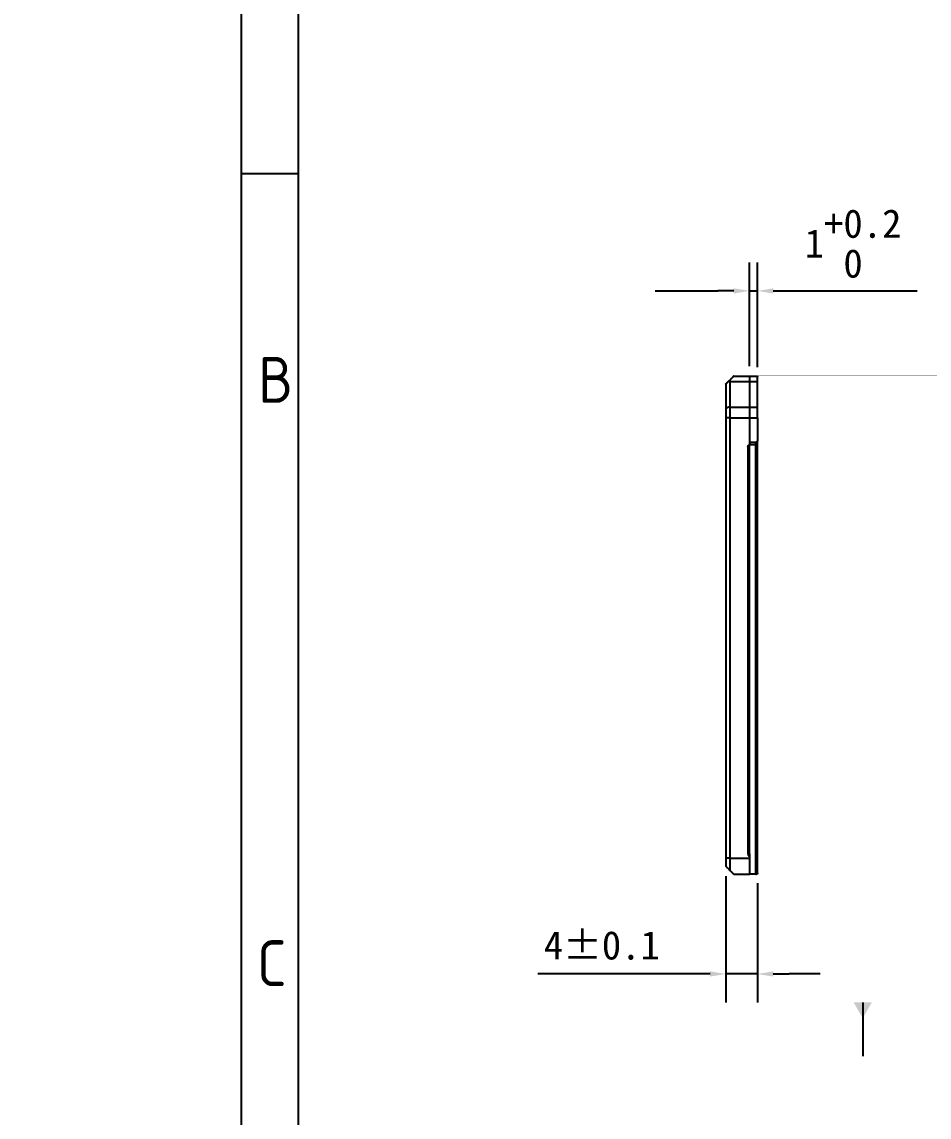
# Model space of a CAD drawing. Header units: millimetres. Extents: x -2825 to 0, y 0 to 11235.
# Drawn here: x -899.4 to -784.6, y 5005.5 to 5144 of the extents above; entities that cross this region are included whole.
import ezdxf
from ezdxf.enums import TextEntityAlignment as Align

# ---------------------------------------------------------------- set-up
doc = ezdxf.new("R2010")
doc.units = ezdxf.units.MM
doc.styles.add('ISO Proportional', font='isocp.shx')
doc.dimstyles.new('\\M+3BBE7\\M+3BABB Standard', dxfattribs={"dimscale": 20, "dimtxt": 0.18, "dimasz": 0.1, "dimexe": 0.18, "dimexo": 0.0625, "dimgap": 0.09, "dimtad": 1, "dimdec": 1, "dimzin": 0, "dimdsep": 46, "dimtxsty": 'Standard', "dimcen": 0, "dimadec": 0, "dimazin": 0, "dimtfac": 1, "dimtdec": 1, "dimtmove": 0, "dimatfit": 2, "dimfxl": 0, "dimtolj": 1, "dimtzin": 0, "dimarcsym": 0})
doc.dimstyles.get("Standard").update_dxf_attribs({"dimscale": 20, "dimtxt": 0.18, "dimasz": 0.1, "dimexe": 0.18, "dimexo": 0.0625, "dimgap": 0.09, "dimtad": 1, "dimdec": 4, "dimzin": 0, "dimdsep": 46, "dimtxsty": 'Standard', "dimcen": 0, "dimadec": 0, "dimazin": 0, "dimtfac": 1, "dimtdec": 4, "dimtmove": 0, "dimatfit": 2, "dimfxl": 0, "dimtolj": 1, "dimtzin": 0, "dimarcsym": 0})

# ---------------------------------------------------------------- blocks, each defined once
blk = doc.blocks.new('*D8')
at = {"color": 0, "lineweight": -2}
for p, q in [((-884.83, 11228.93), (-872.23, 11228.93)), ((-844.06, 11208.64), (-872.23, 11228.93)), ((-839.52, 11205.37), (-842.44, 11207.47)), ((0, 0), (0, 0))]:
    blk.add_line(p, q, dxfattribs=at)
at = {"color": 0}
for points in [[(-842.25, 11207.74), (-842.64, 11207.2), (-844.06, 11208.64)], [(-839.71, 11205.1), (-839.32, 11205.64), (-837.9, 11204.2)]]:
    blk.add_solid(points, dxfattribs=at)
at = {"layer": 'Defpoints', "color": 0}
for p in [(-844.06, 11208.64), (-837.9, 11204.2)]:
    blk.add_point(p, dxfattribs=at)
at = {"color": 0, "insert": (-879.43, 11232.53), "char_height": 3.6, "attachment_point": 5}
blk.add_mtext('\\A1;∅7.6', dxfattribs=at)
blk = doc.blocks.new('*D9')
at = {"color": 0, "lineweight": -2}
for p, q in [((-2824.77, 11144.5), (-2812.17, 11144.5)), ((-2784, 11124.21), (-2812.17, 11144.5)), ((-2779.46, 11120.94), (-2782.38, 11123.04)), ((0, 0), (0, 0))]:
    blk.add_line(p, q, dxfattribs=at)
at = {"color": 0}
for points in [[(-2782.18, 11123.31), (-2782.57, 11122.77), (-2784, 11124.21)], [(-2779.65, 11120.67), (-2779.26, 11121.21), (-2777.83, 11119.77)]]:
    blk.add_solid(points, dxfattribs=at)
at = {"layer": 'Defpoints', "color": 0}
for p in [(-2784, 11124.21), (-2777.83, 11119.77)]:
    blk.add_point(p, dxfattribs=at)
at = {"color": 0, "insert": (-2819.37, 11148.1), "char_height": 3.6, "attachment_point": 5}
blk.add_mtext('\\A1;∅7.6', dxfattribs=at)
blk = doc.blocks.new('*D10')
at = {"color": 0, "lineweight": -2}
for p, q in [((-1174.23, 11152.07), (-1161.63, 11152.07)), ((-1133.46, 11131.78), (-1161.63, 11152.07)), ((-1128.92, 11128.51), (-1131.84, 11130.61)), ((0, 0), (0, 0))]:
    blk.add_line(p, q, dxfattribs=at)
at = {"color": 0}
for points in [[(-1131.64, 11130.88), (-1132.03, 11130.34), (-1133.46, 11131.78)], [(-1129.11, 11128.23), (-1128.72, 11128.78), (-1127.29, 11127.34)]]:
    blk.add_solid(points, dxfattribs=at)
at = {"layer": 'Defpoints', "color": 0}
for p in [(-1133.46, 11131.78), (-1127.29, 11127.34)]:
    blk.add_point(p, dxfattribs=at)
at = {"color": 0, "insert": (-1168.83, 11155.67), "char_height": 3.6, "attachment_point": 5}
blk.add_mtext('\\A1;∅7.6', dxfattribs=at)
blk = doc.blocks.new('*D12')
at = {"color": 0, "lineweight": -2}
for p, q in [((-810.31, 5035.94), (-810.31, 5019.96)), ((-806.31, 5035.04), (-806.31, 5019.96)), ((-812.31, 5023.56), (-834.11, 5023.56)), ((-806.31, 5023.56), (-810.31, 5023.56)), ((-804.31, 5023.56), (-802.31, 5023.56))]:
    blk.add_line(p, q, dxfattribs=at)
at = {"color": 0}
for points in [[(-812.31, 5023.89), (-812.31, 5023.23), (-810.31, 5023.56)], [(-804.31, 5023.89), (-804.31, 5023.23), (-806.31, 5023.56)]]:
    blk.add_solid(points, dxfattribs=at)
at = {"layer": 'Defpoints', "color": 0}
for p in [(-810.31, 5037.19), (-806.31, 5036.29), (-806.31, 5023.56)]:
    blk.add_point(p, dxfattribs=at)
at = {"color": 0, "insert": (-826.01, 5027.16), "char_height": 3.6, "attachment_point": 5}
blk.add_mtext('\\A1;4±0.1', dxfattribs=at)
blk = doc.blocks.new('*D17')
at = {"color": 0, "lineweight": -2}
for p, q in [((-807.31, 5100.44), (-807.31, 5113.57)), ((-806.31, 5100.34), (-806.31, 5113.57)), ((-809.31, 5109.97), (-811.31, 5109.97)), ((-807.31, 5109.97), (-806.31, 5109.97)), ((-804.31, 5109.97), (-786.11, 5109.97))]:
    blk.add_line(p, q, dxfattribs=at)
at = {"color": 0}
for points in [[(-809.31, 5110.3), (-809.31, 5109.64), (-807.31, 5109.97)], [(-804.31, 5110.3), (-804.31, 5109.64), (-806.31, 5109.97)]]:
    blk.add_solid(points, dxfattribs=at)
at = {"layer": 'Defpoints', "color": 0}
for p in [(-806.31, 5109.97), (-807.31, 5099.19), (-806.31, 5099.09)]:
    blk.add_point(p, dxfattribs=at)
at = {"color": 0, "insert": (-794.21, 5115.97), "char_height": 3.6, "attachment_point": 5}
blk.add_mtext('\\A1;1\\S+0.2^  0;', dxfattribs=at)

msp = doc.modelspace()

# ---------------------------------------------------------------- linework, layer by layer
for p, q in [((-871.65, 5211.89), (-871.65, 4921.49)), ((-819.26, 5109.97), (-811.31, 5109.97)), ((-798.38, 5023.56), (-802.31, 5023.56))]:
    msp.add_line(p, q)
at = {"color": 0}
for p, q in [((-864.39, 4928.75), (-864.39, 5204.63)), ((-864.39, 5124.77), (-871.65, 5124.77))]:
    msp.add_line(p, q, dxfattribs=at)
at = {"linetype": 'Continuous'}
for points, degree in [([(-810.01, 5098.49), (-809.97, 5098.53), (-809.92, 5098.58), (-809.88, 5098.62), (-809.85, 5098.65), (-809.81, 5098.69)], 5), ([(-809.81, 5098.69), (-809.81, 5098.64), (-809.81, 5098.58), (-809.81, 5098.52)], 3), ([(-809.31, 5099.19), (-807.31, 5099.19)], 1), ([(-807.31, 5099.19), (-806.41, 5099.19)], 1), ([(-810.31, 5098.19), (-810.31, 5098.19), (-810.31, 5098.19), (-810.31, 5098.19)], 3), ([(-810.31, 5098.19), (-810.31, 5097.1), (-810.31, 5096.01), (-810.31, 5094.93)], 3), ([(-810.31, 5098.19), (-810.31, 5098.19), (-810.31, 5098.19), (-810.31, 5098.19)], 3), ([(-809.81, 5098.52), (-808.98, 5098.52), (-808.14, 5098.52), (-807.31, 5098.52)], 3), ([(-809.81, 5098.52), (-809.81, 5095.26)], 1), ([(-807.31, 5098.52), (-807.31, 5095.26)], 1), ([(-807.31, 5098.52), (-807.31, 5095.26)], 1), ([(-807.31, 5098.52), (-806.98, 5098.52), (-806.64, 5098.52), (-806.31, 5098.52)], 3), ([(-806.31, 5095.26), (-806.31, 5098.52)], 1), ([(-809.81, 5095.26), (-807.31, 5095.26)], 1), ([(-807.31, 5095.26), (-806.31, 5095.26)], 1), ([(-810.31, 5093.93), (-810.31, 5075.35), (-810.31, 5056.77), (-810.31, 5038.19)], 3), ([(-809.81, 5093.93), (-809.81, 5038.19)], 1), ([(-809.81, 5093.93), (-808.98, 5093.93), (-808.14, 5093.93), (-807.31, 5093.93)], 3), ([(-807.31, 5093.93), (-807.31, 5090.79)], 1), ([(-807.31, 5093.93), (-807.31, 5090.79)], 1), ([(-807.31, 5093.93), (-806.98, 5093.93), (-806.64, 5093.93), (-806.31, 5093.93)], 3), ([(-806.31, 5093.93), (-806.31, 5090.99)], 1), ([(-807.31, 5090.79), (-807.31, 5090.54)], 1), ([(-806.51, 5090.79), (-807.31, 5090.79)], 1), ([(-806.51, 5090.49), (-807.31, 5090.49)], 1), ([(-806.31, 5090.99), (-806.51, 5090.79)], 1), ([(-806.51, 5036.19), (-806.51, 5090.49)], 1), ([(-806.51, 5090.49), (-806.44, 5090.49), (-806.38, 5090.49), (-806.31, 5090.49)], 3), ([(-806.31, 5036.29), (-806.31, 5090.49)], 1), ([(-807.51, 5090.24), (-807.51, 5038.74)], 1), ([(-807.51, 5090.24), (-807.31, 5090.24)], 1), ([(-807.31, 5038.74), (-807.31, 5090.24)], 1), ([(-807.31, 5038.82), (-807.31, 5090.16)], 1), ([(-809.81, 5038.19), (-807.31, 5038.19)], 1), ([(-807.31, 5038.74), (-807.51, 5038.74)], 1), ([(-807.31, 5038.44), (-807.31, 5038.19)], 1), ([(-809.31, 5036.19), (-809.31, 5036.19), (-809.42, 5036.29), (-809.6, 5036.48), (-809.81, 5036.69)], 4), ([(-809.31, 5036.19), (-808.64, 5036.19), (-807.98, 5036.19), (-807.31, 5036.19)], 3), ([(-806.51, 5036.19), (-807.31, 5036.19)], 1), ([(-806.51, 5036.19), (-806.41, 5036.19)], 1)]:
    msp.add_open_spline(points, degree=degree, dxfattribs=at)
for points, degree, knots in [([(-809.31, 5099.19), (-809.31, 5099.19), (-809.31, 5099.19), (-809.31, 5099.19), (-809.32, 5099.18), (-809.32, 5099.18), (-809.33, 5099.17), (-809.35, 5099.15), (-809.39, 5099.11), (-809.45, 5099.05), (-809.52, 5098.98), (-809.6, 5098.9), (-809.66, 5098.84), (-809.71, 5098.79), (-809.76, 5098.74), (-809.79, 5098.71), (-809.81, 5098.69)], 3, [0, 0, 0, 0, 0.031246, 0.062492, 0.093741, 0.124992, 0.187489, 0.249992, 0.374932, 0.499863, 0.624813, 0.749822, 0.812371, 0.874929, 0.937481, 1, 1, 1, 1]), ([(-807.31, 5099.19), (-807.31, 5099.19), (-807.31, 5099.17), (-807.31, 5099.12), (-807.31, 5099.07), (-807.31, 5098.96), (-807.31, 5098.89), (-807.31, 5098.72), (-807.31, 5098.62), (-807.31, 5098.52)], 3, [0, 0, 0, 0, 0.25, 0.25, 0.5, 0.5, 0.75, 0.75, 1, 1, 1, 1]), ([(-806.41, 5099.19), (-806.41, 5099.19), (-806.4, 5099.19), (-806.39, 5099.19), (-806.38, 5099.19), (-806.37, 5099.18), (-806.36, 5099.18), (-806.34, 5099.17), (-806.33, 5099.15), (-806.32, 5099.14), (-806.32, 5099.12), (-806.31, 5099.11), (-806.31, 5099.1), (-806.31, 5099.09), (-806.31, 5099.09)], 3, [0, 0, 0, 0, 0.062471, 0.124908, 0.187332, 0.249769, 0.374729, 0.499801, 0.624938, 0.750039, 0.812557, 0.875048, 0.937521, 1, 1, 1, 1]), ([(-806.31, 5098.52), (-806.31, 5098.65), (-806.31, 5098.77), (-806.31, 5098.96), (-806.31, 5099.03), (-806.31, 5099.09)], 3, [0, 0, 0, 0, 0.5, 0.5, 1, 1, 1, 1]), ([(-810.31, 5098.19), (-810.31, 5098.19), (-810.31, 5098.19), (-810.31, 5098.19), (-810.3, 5098.2), (-810.28, 5098.22), (-810.27, 5098.23), (-810.24, 5098.26), (-810.2, 5098.3), (-810.19, 5098.31), (-810.15, 5098.35), (-810.1, 5098.4), (-810.07, 5098.43), (-810.04, 5098.46), (-810.01, 5098.49)], 5, [0, 0, 0, 0, 0, 0, 0.200678, 0.200678, 0.200678, 0.497261, 0.497261, 0.497261, 0.659516, 0.659516, 0.659516, 1, 1, 1, 1, 1, 1]), ([(-809.81, 5098.52), (-809.85, 5098.52), (-809.88, 5098.52), (-809.95, 5098.51), (-809.98, 5098.5), (-810.01, 5098.49)], 3, [0, 0, 0, 0, 0.5, 0.5, 1, 1, 1, 1]), ([(-809.81, 5095.26), (-809.84, 5095.26), (-809.88, 5095.26), (-809.94, 5095.25), (-809.97, 5095.24), (-810.03, 5095.22), (-810.06, 5095.21), (-810.12, 5095.19), (-810.14, 5095.18), (-810.19, 5095.15), (-810.21, 5095.13), (-810.24, 5095.09), (-810.26, 5095.07), (-810.29, 5095.03), (-810.3, 5095.01), (-810.31, 5094.97), (-810.31, 5094.95), (-810.31, 5094.93)], 3, [0, 0, 0, 0, 0.125, 0.125, 0.25, 0.25, 0.375, 0.375, 0.5, 0.5, 0.625, 0.625, 0.75, 0.75, 0.875, 0.875, 1, 1, 1, 1]), ([(-810.31, 5094.93), (-810.31, 5094.86), (-810.31, 5094.78), (-810.31, 5094.63), (-810.31, 5094.55), (-810.31, 5094.38), (-810.31, 5094.29), (-810.31, 5094.11), (-810.31, 5094.02), (-810.31, 5093.93)], 3, [0, 0, 0, 0, 0.25, 0.25, 0.5, 0.5, 0.75, 0.75, 1, 1, 1, 1]), ([(-809.81, 5095.26), (-809.81, 5095.17), (-809.81, 5095.07), (-809.81, 5094.86), (-809.81, 5094.75), (-809.81, 5094.53), (-809.81, 5094.41), (-809.81, 5094.17), (-809.81, 5094.05), (-809.81, 5093.93)], 3, [0, 0, 0, 0, 0.25, 0.25, 0.5, 0.5, 0.75, 0.75, 1, 1, 1, 1]), ([(-807.31, 5095.26), (-807.31, 5095.17), (-807.31, 5095.07), (-807.31, 5094.86), (-807.31, 5094.75), (-807.31, 5094.53), (-807.31, 5094.41), (-807.31, 5094.17), (-807.31, 5094.05), (-807.31, 5093.93)], 3, [0, 0, 0, 0, 0.25, 0.25, 0.5, 0.5, 0.75, 0.75, 1, 1, 1, 1]), ([(-806.31, 5093.93), (-806.31, 5094.05), (-806.31, 5094.17), (-806.31, 5094.41), (-806.31, 5094.53), (-806.31, 5094.75), (-806.31, 5094.86), (-806.31, 5095.07), (-806.31, 5095.17), (-806.31, 5095.26)], 3, [0, 0, 0, 0, 0.25, 0.25, 0.5, 0.5, 0.75, 0.75, 1, 1, 1, 1]), ([(-809.81, 5093.93), (-809.84, 5093.93), (-809.88, 5093.93), (-809.94, 5093.93), (-809.97, 5093.93), (-810.03, 5093.93), (-810.06, 5093.93), (-810.12, 5093.93), (-810.14, 5093.93), (-810.19, 5093.93), (-810.21, 5093.93), (-810.24, 5093.93), (-810.26, 5093.93), (-810.29, 5093.93), (-810.3, 5093.93), (-810.31, 5093.93), (-810.31, 5093.93), (-810.31, 5093.93)], 3, [0, 0, 0, 0, 0.125126, 0.125126, 0.250251, 0.250251, 0.375377, 0.375377, 0.500503, 0.500503, 0.625628, 0.625628, 0.750754, 0.750754, 0.87588, 0.87588, 1, 1, 1, 1]), ([(-807.51, 5090.24), (-807.51, 5090.27), (-807.51, 5090.31), (-807.5, 5090.34), (-807.47, 5090.39), (-807.44, 5090.44), (-807.43, 5090.46), (-807.41, 5090.47), (-807.4, 5090.49)], 5, [0, 0, 0, 0, 0, 0, 0.600049, 0.600049, 0.600049, 1, 1, 1, 1, 1, 1]), ([(-807.4, 5090.49), (-807.38, 5090.5), (-807.37, 5090.51), (-807.36, 5090.52), (-807.34, 5090.53), (-807.32, 5090.54), (-807.32, 5090.54), (-807.31, 5090.54), (-807.31, 5090.54)], 5, [0, 0, 0, 0, 0, 0, 0.800566, 0.800566, 0.800566, 1, 1, 1, 1, 1, 1]), ([(-807.31, 5090.24), (-807.31, 5090.25), (-807.31, 5090.26), (-807.31, 5090.29), (-807.31, 5090.32), (-807.31, 5090.36), (-807.31, 5090.39), (-807.31, 5090.42), (-807.31, 5090.46), (-807.31, 5090.48), (-807.31, 5090.51), (-807.31, 5090.52), (-807.31, 5090.53), (-807.31, 5090.54), (-807.31, 5090.54)], 3, [0, 0, 0, 0, 0.051323, 0.102697, 0.205865, 0.30924, 0.412063, 0.512784, 0.613257, 0.712576, 0.810138, 0.904751, 0.952065, 1, 1, 1, 1]), ([(-806.51, 5090.49), (-806.51, 5090.53), (-806.51, 5090.57), (-806.51, 5090.64), (-806.51, 5090.67), (-806.51, 5090.73), (-806.51, 5090.75), (-806.51, 5090.78), (-806.51, 5090.79), (-806.51, 5090.79)], 3, [0, 0, 0, 0, 0.250276, 0.250276, 0.500553, 0.500553, 0.750829, 0.750829, 1, 1, 1, 1]), ([(-806.31, 5090.49), (-806.31, 5090.52), (-806.31, 5090.55), (-806.31, 5090.62), (-806.31, 5090.65), (-806.31, 5090.71), (-806.31, 5090.74), (-806.31, 5090.79), (-806.31, 5090.82), (-806.31, 5090.87), (-806.31, 5090.89), (-806.31, 5090.92), (-806.31, 5090.94), (-806.31, 5090.96), (-806.31, 5090.97), (-806.31, 5090.99), (-806.31, 5090.99), (-806.31, 5090.99)], 3, [0, 0, 0, 0, 0.125126, 0.125126, 0.250251, 0.250251, 0.375377, 0.375377, 0.500503, 0.500503, 0.625628, 0.625628, 0.750754, 0.750754, 0.87588, 0.87588, 1, 1, 1, 1]), ([(-810.31, 5038.19), (-810.31, 5038.1), (-810.31, 5038.01), (-810.31, 5037.83), (-810.31, 5037.74), (-810.31, 5037.57), (-810.31, 5037.49), (-810.31, 5037.33), (-810.31, 5037.26), (-810.31, 5037.19)], 3, [0, 0, 0, 0, 0.25, 0.25, 0.5, 0.5, 0.75, 0.75, 1, 1, 1, 1]), ([(-809.81, 5038.19), (-809.84, 5038.19), (-809.88, 5038.19), (-809.94, 5038.19), (-809.97, 5038.19), (-810.03, 5038.19), (-810.06, 5038.19), (-810.12, 5038.19), (-810.14, 5038.19), (-810.19, 5038.19), (-810.21, 5038.19), (-810.24, 5038.19), (-810.26, 5038.19), (-810.29, 5038.19), (-810.3, 5038.19), (-810.31, 5038.19), (-810.31, 5038.19), (-810.31, 5038.19)], 3, [0, 0, 0, 0, 0.125126, 0.125126, 0.250251, 0.250251, 0.375377, 0.375377, 0.500503, 0.500503, 0.625628, 0.625628, 0.750754, 0.750754, 0.87588, 0.87588, 1, 1, 1, 1]), ([(-809.81, 5038.19), (-809.81, 5038.05), (-809.81, 5037.91), (-809.81, 5037.63), (-809.81, 5037.5), (-809.81, 5037.24), (-809.81, 5037.12), (-809.81, 5036.89), (-809.81, 5036.78), (-809.81, 5036.69)], 3, [0, 0, 0, 0, 0.25, 0.25, 0.5, 0.5, 0.75, 0.75, 1, 1, 1, 1]), ([(-807.51, 5038.74), (-807.51, 5038.73), (-807.51, 5038.72), (-807.51, 5038.69), (-807.5, 5038.65), (-807.49, 5038.61), (-807.47, 5038.58), (-807.45, 5038.55), (-807.44, 5038.53), (-807.42, 5038.51), (-807.4, 5038.5), (-807.4, 5038.49)], 3, [0, 0, 0, 0, 0.075387, 0.150933, 0.302617, 0.453528, 0.602264, 0.701094, 0.800667, 0.900475, 1, 1, 1, 1]), ([(-807.4, 5038.49), (-807.39, 5038.49), (-807.39, 5038.48), (-807.37, 5038.47), (-807.36, 5038.46), (-807.33, 5038.45), (-807.32, 5038.44), (-807.31, 5038.44)], 3, [0, 0, 0, 0, 0.124976, 0.250023, 0.500212, 0.7485, 1, 1, 1, 1]), ([(-807.31, 5038.74), (-807.31, 5038.71), (-807.31, 5038.68), (-807.31, 5038.65), (-807.31, 5038.59), (-807.31, 5038.53), (-807.31, 5038.51), (-807.31, 5038.48), (-807.31, 5038.46), (-807.31, 5038.45), (-807.31, 5038.44), (-807.31, 5038.44)], 5, [0, 0, 0, 0, 0, 0, 0.406505, 0.406505, 0.406505, 0.805497, 0.805497, 0.805497, 1, 1, 1, 1, 1, 1]), ([(-810.31, 5037.19), (-810.31, 5037.19), (-810.31, 5037.19), (-810.31, 5037.19), (-810.31, 5037.19), (-810.3, 5037.18), (-810.3, 5037.18), (-810.28, 5037.16), (-810.26, 5037.14), (-810.23, 5037.11), (-810.21, 5037.09), (-810.18, 5037.06), (-810.15, 5037.03), (-810.11, 5036.99), (-810.07, 5036.95), (-810.02, 5036.9), (-809.98, 5036.86), (-809.94, 5036.82), (-809.91, 5036.79), (-809.89, 5036.77), (-809.86, 5036.74), (-809.84, 5036.71), (-809.82, 5036.7), (-809.81, 5036.69)], 3, [0, 0, 0, 0, 0.02314, 0.046359, 0.069647, 0.104665, 0.139705, 0.209505, 0.278911, 0.323061, 0.367416, 0.411925, 0.456553, 0.521024, 0.586468, 0.652899, 0.720337, 0.788803, 0.823432, 0.858309, 0.905178, 0.952427, 1, 1, 1, 1]), ([(-806.31, 5036.29), (-806.31, 5036.29), (-806.31, 5036.28), (-806.31, 5036.27), (-806.32, 5036.25), (-806.32, 5036.24), (-806.33, 5036.23), (-806.34, 5036.22), (-806.35, 5036.21), (-806.37, 5036.2), (-806.38, 5036.19), (-806.39, 5036.19), (-806.4, 5036.19), (-806.41, 5036.19), (-806.41, 5036.19)], 3, [0, 0, 0, 0, 0.064324, 0.129045, 0.194016, 0.258779, 0.359366, 0.461069, 0.562626, 0.663011, 0.74729, 0.831591, 0.915824, 1, 1, 1, 1])]:
    msp.add_open_spline(points, degree=degree, knots=knots, dxfattribs=at)
for points, weights in [([(-807.31, 5099.19), (-807.31, 5099.19), (-807.31, 5098.52)], [1, 0.912240056374, 1]), ([(-807.31, 5095.26), (-807.31, 5094.69), (-807.31, 5093.93)], [1, 0.934721702611, 1]), ([(-807.31, 5038.19), (-807.31, 5036.19), (-807.31, 5036.19)], [1, 0.707211868809, 0.999789900163])]:
    msp.add_rational_spline(points, weights, degree=2, dxfattribs=at)

# ---------------------------------------------------------------- texts
at = {"color": 0, "style": 'ISO Proportional'}
for s, p in [('B', (-867.29, 5098.72)), ('C', (-867.79, 5024.93))]:
    msp.add_text(s, height=5.81, dxfattribs=at).set_placement(p, align=Align.MIDDLE)

# ---------------------------------------------------------------- dimensions: what is measured, and where the dimension line sits
for p1, p2, picture, middle in [((-837.9, 11204.2), (-844.06, 11208.64), '*D8', (-879.43, 11228.93)), ((-1127.29, 11127.34), (-1133.46, 11131.78), '*D10', (-1168.83, 11152.07)), ((-2777.83, 11119.77), (-2784, 11124.21), '*D9', (-2819.37, 11144.5))]:
    dim = msp.add_diameter_dim_2p(p1=p1, p2=p2, dimstyle='\\M+3BBE7\\M+3BABB Standard', override={"dimtoh": 1, "dimdec": 1})
    dim.commit()
    dim.dimension.update_dxf_attribs({"geometry": picture, "text_midpoint": middle, "dimtype": 163})
for base, p1, p2, override, picture, middle in [((-806.31, 5109.97), (-807.31, 5099.19), (-806.31, 5099.09), {"dimdec": 0, "dimtxsty": 'Standard', "dimtol": 1, "dimtp": 0.2, "dimtdec": 1, "dimtzin": 8}, '*D17', (-794.21, 5109.97)), ((-806.31, 5023.56), (-810.31, 5037.19), (-806.31, 5036.29), {"dimdec": 0, "dimtxsty": 'Standard', "dimtol": 1, "dimtp": 0.1, "dimtm": 0.1, "dimtdec": 1}, '*D12', (-826.01, 5023.56))]:
    dim = msp.add_linear_dim(base=base, p1=p1, p2=p2, dimstyle='Standard', override=override)
    dim.commit()
    dim.dimension.update_dxf_attribs({"geometry": picture, "text_midpoint": middle, "dimtype": 160})

# ---------------------------------------------------------------- leaders
msp.add_leader([(-792.98, 5019.96), (-792.98, 5013.14)], dimstyle='Standard', override={"dimgap": 0.09, "dimtad": 1, "dimldrblk": 'DatumFilled'})

doc.saveas('drawing.dxf')
